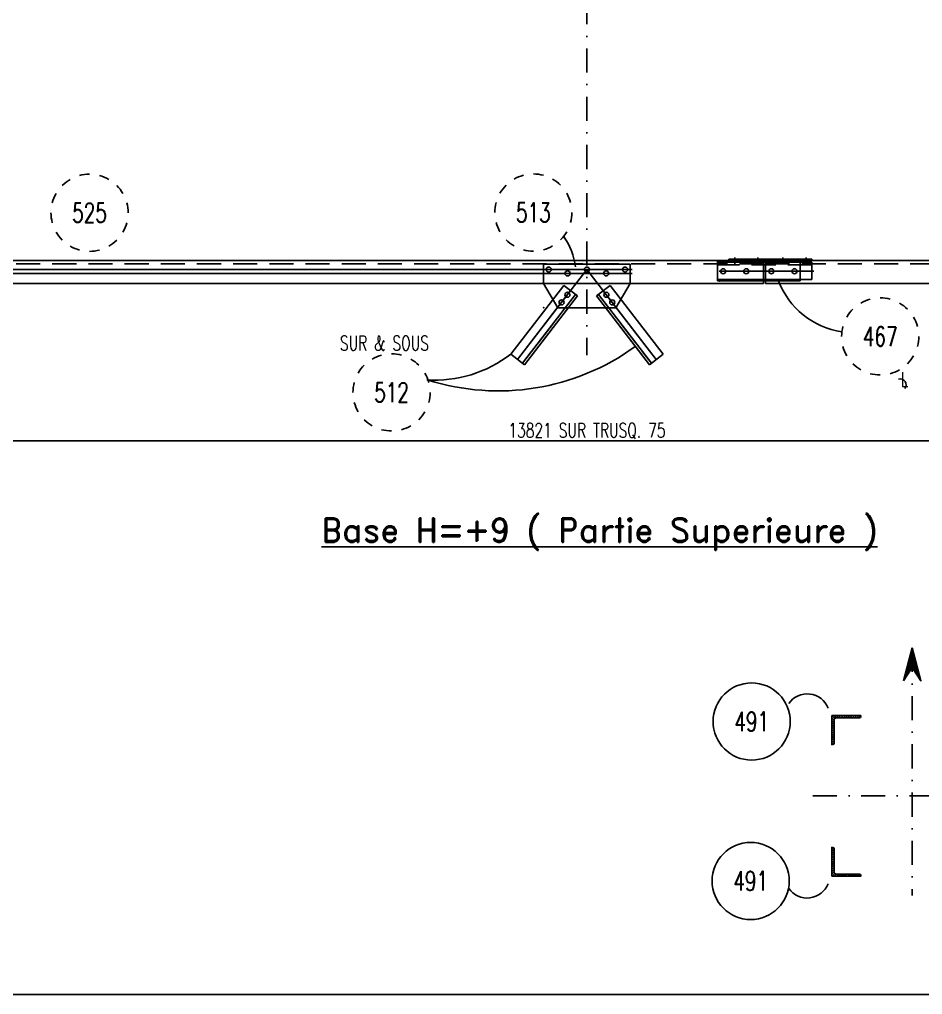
# Model space of a CAD drawing. Extents: x 550527 to 570802, y -80343 to -65993.
# Drawn here: x 556674 to 561356, y -80343 to -75288 of the extents above; entities that cross this region are included whole.
import ezdxf
from ezdxf.enums import TextEntityAlignment as Align

# ---------------------------------------------------------------- set-up
doc = ezdxf.new("R2010")
doc.units = 0
doc.header["$LTSCALE"] = 250
doc.header["$MEASUREMENT"] = 0
doc.linetypes.add('DASHDOT', pattern=[1, 0.5, -0.25, 0, -0.25])
doc.linetypes.add('DASHED', pattern=[0.75, 0.5, -0.25])
doc.layers.get('0').update_dxf_attribs({"linetype": 'CONTINUOUS'})
doc.layers.get('DEFPOINTS').update_dxf_attribs({"linetype": 'CONTINUOUS'})
for name, color, linetype in [('ASSI', 6, 'CONTINUOUS'), ('BOLLINI_1', 7, 'CONTINUOUS'), ('FORI', 2, 'CONTINUOUS'), ('LINEA_ANG', 2, 'CONTINUOUS'), ('LINEE_PIASTRA', 2, 'CONTINUOUS'), ('LINEE_PIASTRE', 2, 'CONTINUOUS'), ('LS', 7, 'CONTINUOUS'), ('MZ', 6, 'DASHDOT'), ('PIASTRE', 5, 'CONTINUOUS'), ('TRAT-Y', 7, 'DASHED')]:
    doc.layers.add(name, color=color, linetype=linetype)
doc.styles.add('QUOTE', font='ROMANS8.SHX', dxfattribs={"width": 0.7})
doc.styles.add('RD', font='ROMAND8.SHX', dxfattribs={"width": 0.7})
doc.styles.add('RQL', font='ROMANS8.SHX', dxfattribs={"width": 0.7})
doc.styles.add('RS', font='ROMANS8.shx', dxfattribs={"width": 0.7})
doc.styles.get("Standard").update_dxf_attribs({"font": 'ROMANS8.SHX', "width": 0.7})
doc.dimstyles.new('TRATTO', dxfattribs={"dimscale": 0, "dimtxt": 75, "dimasz": 50, "dimexe": 0, "dimexo": 0, "dimgap": 10, "dimtad": 1, "dimrnd": 0.5, "dimdsep": 46, "dimtxsty": 'RS', "dimblk1": 'OBLIQUE', "dimblk2": 'OBLIQUE', "dimsah": 1, "dimcen": 0.09, "dimclrd": 2, "dimclre": 2, "dimclrt": 7, "dimadec": 0, "dimazin": 0, "dimtfac": 1, "dimtix": 1, "dimtmove": 2, "dimatfit": 3, "dimfxl": 1, "dimtolj": 1, "dimtzin": 0, "dimarcsym": 0})

# ---------------------------------------------------------------- blocks, each defined once
blk = doc.blocks.new('xxx')
blk.add_circle((0, 0), 8)
at = {"color": 3, "style": 'RQL', "width": 0.7}
blk.add_attdef('POS', text='', height=4, dxfattribs=at).set_placement((0, 0), align=Align.MIDDLE)
at = {"style": 'RQL', "width": 0.7, "flags": 1}
for tag, p in [('POS1', (-0.39, -5.42)), ('TIPO', (-0.39, -8.66))]:
    blk.add_attdef(tag, p, '', height=2, dxfattribs=at)
blk = doc.blocks.new('*X21')
at = {"color": 0}
for p, q in [((117084.5, -38783), (117089.4, -38778.2)), ((117084.5, -38790.1), (117091.5, -38783.1)), ((117084.5, -38797.2), (117091.5, -38790.2)), ((117084.5, -38804.3), (117091.5, -38797.3)), ((117084.5, -38811.3), (117091.5, -38804.3)), ((117084.5, -38818.4), (117091.5, -38811.4)), ((117084.5, -38825.5), (117091.5, -38818.5)), ((117084.5, -38832.5), (117091.5, -38825.5)), ((117084.5, -38839.6), (117091.5, -38832.6)), ((117084.5, -38846.7), (117091.5, -38839.7)), ((117084.5, -38853.8), (117091.5, -38846.8)), ((117084.5, -38860.8), (117091.5, -38853.8)), ((117084.5, -38867.9), (117093.6, -38858.8)), ((117091.6, -38867.9), (117098.6, -38860.9)), ((117098.7, -38867.9), (117105.7, -38860.9)), ((117105.7, -38867.9), (117112.7, -38860.9)), ((117112.8, -38867.9), (117119.8, -38860.9)), ((117119.9, -38867.9), (117126.9, -38860.9)), ((117126.9, -38867.9), (117133.9, -38860.9)), ((117134, -38867.9), (117141, -38860.9)), ((117141.1, -38867.9), (117148.1, -38860.9)), ((117148.2, -38867.9), (117155.2, -38860.9)), ((117155.2, -38867.9), (117162.2, -38860.9)), ((117162.3, -38867.9), (117169.3, -38860.9)), ((117169.4, -38867.9), (117174.2, -38863))]:
    blk.add_line(p, q, dxfattribs=at)
blk = doc.blocks.new('ASSE98')
blk.add_line((0, 0), (1, 0))
at = {"color": 7, "flags": 1}
for tag, p in [('LAV1', (3.07431, 6.82847)), ('LAV2', (3.07431, 6.49513)), ('LAV3', (3.07431, 6.1618)), ('LAV4', (3.07431, 5.82847)), ('LAV5', (3.07431, 5.49513)), ('LAV6', (3.07431, 5.1618)), ('LAV7', (3.07431, 4.82847)), ('LAV8', (3.07431, 4.49513)), ('LAV9', (3.07431, 4.1618)), ('LAV10', (3.07431, 3.82847))]:
    blk.add_attdef(tag, p, '', height=0.2, dxfattribs=at)
at = {"color": 7, "style": 'QUOTE', "width": 0.5, "flags": 1}
for tag, p in [('TI', (1.38308, 6.82731)), ('DI_S', (1.38308, 6.42178)), ('D_S', (1.38308, 6.02092)), ('E_S', (1.38308, 5.68065)), ('NFORI', (1.36454, 5.29792)), ('ALAR', (1.36349, 4.93246)), ('FAM', (1.3775, 4.54645)), ('ALA', (1.38308, 4.19257)), ('DISP2', (1.38308, 3.84971)), ('DISP1', (1.38308, 3.50686)), ('PINZAF', (1.38308, 3.164)), ('PINZAI', (1.38308, 2.82114)), ('TRP', (1.38308, 2.47829)), ('NP', (1.38308, 2.13543)), ('SV', (1.38308, 1.79257)), ('PESO', (1.38308, 1.44971)), ('QUA', (1.38308, 1.10686)), ('LUN', (1.38308, 0.764)), ('PROF', (1.38308, 0.42114)), ('POS', (1.38308, 0.07829))]:
    blk.add_attdef(tag, p, '', height=0.2, dxfattribs=at)
blk = doc.blocks.new('16')
blk.add_circle((0, 0), 1)
blk = doc.blocks.new('MRKR_98')
blk.add_point((0, 0))
at = {"color": 7, "style": 'QUOTE', "width": 0.5, "flags": 1}
for tag, p in [('AUX2', (3.71, 4.93)), ('NFORI', (3.72, 5.3)), ('TI', (3.73, 6.83)), ('DI_S', (3.73, 6.42)), ('D_S', (3.73, 6.02)), ('E_S', (3.73, 5.68)), ('AUX1', (3.73, 4.19)), ('FAM', (3.73, 4.55)), ('COMMESSA', (3.73, 3.85)), ('MD', (3.73, 3.51)), ('MP', (3.73, 3.16)), ('LARGHEZZA', (3.73, 2.82)), ('SPESSORE', (3.73, 2.48)), ('NP', (3.73, 2.14)), ('SV', (3.73, 1.79)), ('PESO', (3.73, 1.45)), ('QUA', (3.73, 1.11)), ('LUN', (3.73, 0.76)), ('PROF', (3.73, 0.42)), ('POS', (3.73, 0.08))]:
    blk.add_attdef(tag, p, '', height=0.2, dxfattribs=at)
at = {"color": 7, "flags": 1}
for tag, p in [('LAV1', (5.26, 6.88)), ('LAV2', (5.26, 6.55)), ('LAV3', (5.26, 6.21)), ('LAV4', (5.26, 5.88)), ('LAV5', (5.26, 5.55)), ('LAV6', (5.26, 5.21)), ('LAV7', (5.26, 4.88)), ('LAV8', (5.26, 4.55)), ('LAV9', (5.26, 4.21)), ('LAV10', (5.26, 3.88))]:
    blk.add_attdef(tag, p, '', height=0.2, dxfattribs=at)
blk = doc.blocks.new('_OBLIQUE')
at = {"color": 0, "linetype": 'ByBlock'}
blk.add_line((-0.5, -0.5), (0.5, 0.5), dxfattribs=at)
blk = doc.blocks.new('*D32')
at = {"layer": 'DEFPOINTS', "color": 0, "transparency": 16777216}
for p in [(552705.6, -76584.4), (566526.3, -76584.4), (566526.3, -77472.4)]:
    blk.add_point(p, dxfattribs=at)
at = {"layer": 'LS', "color": 2, "lineweight": -2, "transparency": 16777216}
for p, q in [((552705.6, -76584.4), (552705.6, -77472.4)), ((566526.3, -76584.4), (566526.3, -77472.4)), ((552705.6, -77472.4), (566526.3, -77472.4))]:
    blk.add_line(p, q, dxfattribs=at)
at = {"layer": 'LS', "color": 2, "lineweight": -2, "transparency": 16777216, "xscale": 50, "yscale": 50, "zscale": 50, "rotation": 180}
blk.add_blockref('_OBLIQUE', (552705.6, -77472.4), dxfattribs=at)
at = {"layer": 'LS', "color": 2, "lineweight": -2, "transparency": 16777216, "xscale": 50, "yscale": 50, "zscale": 50}
blk.add_blockref('_OBLIQUE', (566526.3, -77472.4), dxfattribs=at)
at = {"layer": 'LS', "color": 7, "transparency": 16777216, "insert": (559616, -77421.3), "char_height": 75, "attachment_point": 5, "style": 'RS'}
blk.add_mtext('\\A1;13821 SUR TRUSQ. 75', dxfattribs=at)
blk = doc.blocks.new('zzz')
at = {"linetype": 'Continuous'}
for start, end in [(120, 135), (90, 105), (60, 75), (30, 45), (150, 165), (0, 15), (180, 195), (210, 225), (330, 345), (300, 315), (240, 255), (270, 285)]:
    blk.add_arc((0, 0), 8, start, end, dxfattribs=at)
at = {"color": 3, "style": 'RQL', "width": 0.7}
blk.add_attdef('POS1', text='', height=4, dxfattribs=at).set_placement((0, 0), align=Align.MIDDLE)
at = {"style": 'RQL', "width": 0.7, "flags": 1}
blk.add_attdef('TIPO', (0, -8), '', height=3, dxfattribs=at)

msp = doc.modelspace()

# ---------------------------------------------------------------- linework, layer by layer
at = {"layer": 'LINEA_ANG'}
for p, q in [((560532.072, -76537.415), (552690.072, -76537.415)), ((560532.072, -76657.415), (560532.072, -76537.415)), ((560541.85, -76657.415), (560541.85, -76537.415)), ((560541.85, -76537.415), (566541.85, -76537.415)), ((560782.072, -76546.415), (560292.072, -76546.415)), ((560292.072, -76546.415), (560292.072, -76636.415)), ((560782.072, -76636.415), (560782.072, -76546.415)), ((560292.072, -76636.415), (560782.072, -76636.415)), ((552818.072, -76657.415), (560532.072, -76657.415)), ((559220.993, -77022.757), (559495.848, -76666.449)), ((559220.993, -77022.757), (559495.848, -76666.449)), ((559495.848, -76666.449), (559567.109, -76721.42)), ((559495.848, -76666.449), (559567.109, -76721.42)), ((559736.135, -76666.528), (559664.874, -76721.499)), ((559736.135, -76666.528), (559664.874, -76721.499)), ((560010.989, -77022.835), (559736.135, -76666.528)), ((560010.989, -77022.835), (559736.135, -76666.528)), ((566413.85, -76657.415), (560541.85, -76657.415)), ((559556.816, -76713.48), (559281.962, -77069.787)), ((559567.109, -76721.42), (559292.255, -77077.728)), ((559567.109, -76721.42), (559292.255, -77077.728)), ((559664.874, -76721.499), (559939.728, -77077.806)), ((559664.874, -76721.499), (559939.728, -77077.806)), ((559675.167, -76713.558), (559950.021, -77069.866)), ((559292.255, -77077.728), (559220.993, -77022.757)), ((559292.255, -77077.728), (559220.993, -77022.757)), ((559939.728, -77077.806), (560010.989, -77022.835)), ((559939.728, -77077.806), (560010.989, -77022.835))]:
    msp.add_line(p, q, dxfattribs=at)
at = {"layer": 'LINEE_PIASTRA'}
for p, q in [((559390.961, -76657.198), (559465.961, -76782.198)), ((559840.961, -76657.198), (559765.961, -76782.198))]:
    msp.add_line(p, q, dxfattribs=at)
at = {"layer": 'LINEE_PIASTRE'}
for p, q in [((559840.961, -76557.198), (559390.961, -76557.198)), ((559390.961, -76557.198), (559390.961, -76657.198)), ((559840.961, -76657.198), (559840.961, -76557.198)), ((560722.072, -76543.415), (560292.072, -76543.415)), ((560292.072, -76543.415), (560292.072, -76643.415)), ((560722.072, -76643.415), (560722.072, -76543.415)), ((560292.072, -76643.415), (560722.072, -76643.415)), ((559465.961, -76782.198), (559765.961, -76782.198))]:
    msp.add_line(p, q, dxfattribs=at)
at = {"layer": 'LS', "color": 6}
for p, q in [((560382.072, -76554.415), (560382.072, -76522.415)), ((560502.072, -76554.415), (560502.072, -76522.415)), ((560632.072, -76554.415), (560632.072, -76522.415)), ((560752.072, -76554.415), (560752.072, -76522.415)), ((559850.63, -76584.415), (552792.134, -76584.415)), ((559615.961, -76584.415), (559256.624, -77050.242)), ((559615.961, -76584.415), (559975.359, -77050.321)), ((559850.63, -76604.415), (552690.072, -76604.415)), ((561301.984, -78546.032), (561257.126, -78717.649)), ((561301.984, -78558.686), (561262.733, -78708.851)), ((561301.984, -78546.032), (561346.843, -78717.649)), ((561301.984, -78558.686), (561341.236, -78708.851)), ((561301.984, -78571.34), (561268.341, -78700.053)), ((561301.984, -78583.994), (561273.948, -78691.254)), ((561301.984, -78596.647), (561279.555, -78682.456)), ((561301.984, -78609.301), (561285.163, -78673.657)), ((561301.984, -78571.34), (561335.628, -78700.053)), ((561301.984, -78583.994), (561330.021, -78691.254)), ((561301.984, -78596.647), (561324.414, -78682.456)), ((561301.984, -78609.301), (561318.806, -78673.657)), ((561257.126, -78717.649), (561301.984, -78647.262)), ((561301.984, -78621.955), (561290.77, -78664.859)), ((561301.984, -78634.609), (561296.377, -78656.061)), ((561301.984, -78634.609), (561296.377, -78656.061)), ((561301.984, -78621.955), (561313.199, -78664.859)), ((561301.984, -78634.609), (561307.592, -78656.061)), ((561301.984, -78634.609), (561307.592, -78656.061)), ((561346.843, -78717.649), (561301.984, -78647.262)), ((561347.909, -78719.323), (561301.984, -78647.262))]:
    msp.add_line(p, q, dxfattribs=at)
at = {"layer": 'LS', "color": 8}
msp.add_lwpolyline([(550527.43, -65993.396), (550527.43, -80343.396), (566427.43, -80343.396), (566427.43, -78343.396), (570802.43, -78343.396), (570802.43, -65993.396), (550527.43, -65993.396)], close=True, dxfattribs=at)
at = {"layer": 'LS', "color": 6}
msp.add_lwpolyline([(560352.072, -76537.415), (560782.072, -76537.415), (560782.072, -76531.415), (560352.072, -76531.415)], close=True, dxfattribs=at)
for points in [[(560885.318, -78897.325), (561035.318, -78897.325), (561035.318, -78903.158, -0.41421356), (561029.484, -78908.992), (560908.651, -78908.992, 0.41421356), (560896.984, -78920.658), (560896.984, -79041.492, -0.41421356), (560891.151, -79047.325), (560885.318, -79047.325)], [(560885.318, -79730.613), (561035.318, -79730.613), (561035.318, -79724.78, 0.41421356), (561029.484, -79718.947), (560908.651, -79718.947, -0.41421356), (560896.984, -79707.28), (560896.984, -79586.447, 0.41421356), (560891.151, -79580.613), (560885.318, -79580.613)]]:
    msp.add_lwpolyline(points, format="xyb", close=True, dxfattribs=at)
for centre, radius, start, end in [((559211.827, -76611.878), 346.866, 6.786553, 35.113397), ((560998.476, -76494.61), 416.91, 200.911406, 261.585453), ((559157.205, -76008.252), 1205.641, 252.393639, 305.935541), ((558825.477, -76513.274), 644.985, 266.486861, 307.822508), ((560757.922, -78902.172), 117.292, 21.550402, 144.593476), ((560757.922, -79725.766), 117.292, 215.406524, 338.449598)]:
    msp.add_arc(centre, radius, start, end, dxfattribs=at)
at = {"layer": 'LS'}
msp.add_arc((561238.883, -77182.766), 31.416, 324.311787, 103.331664, dxfattribs=at)
at = {"layer": 'MZ'}
for p, q in [((559615.961, -72937.04), (559615.961, -77028.864)), ((561301.984, -78546.032), (561301.984, -79830.841)), ((560787.237, -79313.969), (561816.732, -79313.969))]:
    msp.add_line(p, q, dxfattribs=at)
at = {"layer": 'TRAT-Y'}
for p, q in [((560532.072, -76554.415), (552690.072, -76554.415)), ((560782.072, -76560.415), (560292.072, -76560.415)), ((560541.85, -76554.415), (566541.85, -76554.415)), ((559556.816, -76713.48), (559281.962, -77069.787)), ((559675.167, -76713.558), (559950.021, -77069.866))]:
    msp.add_line(p, q, dxfattribs=at)

# ---------------------------------------------------------------- block references
at = {"layer": 'ASSI'}
ref = msp.add_blockref('ASSE98', (559927.422, -73004.846), dxfattribs=dict(at, xscale=8020.999999999999, rotation=205.5547854963537))
ref.add_attrib('LAV1', 'CB 124x59', (553094.415, -76517.803), dxfattribs={"layer": '0', "color": 7, "height": 75, "rotation": 25.554785, "width": 0.7})
ref.add_attrib('LAV2', 'A  45%%d', (552943.385, -76328.074), dxfattribs={"layer": '0', "color": 254, "height": 75, "rotation": 25.554785, "width": 0.7})
ref = msp.add_blockref('ASSE98', (566540.832, -76464.897), dxfattribs=dict(at, xscale=8021, rotation=154.4452145036461))
ref.add_attrib('PROF', 'L130x9', (561471.001, -73930.864), dxfattribs={"layer": '0', "color": 2, "height": 87.5, "rotation": 334.445215, "style": 'QUOTE', "width": 0.7})
ref.add_attrib('LUN', '8021', (562071.623, -74218.051), dxfattribs={"layer": '0', "color": 2, "height": 87.5, "rotation": 334.445215, "style": 'QUOTE', "width": 0.7})
ref.add_attrib('SV', 'Lg.', (561904.57, -74138.175), dxfattribs={"layer": '0', "color": 2, "height": 87.5, "rotation": 334.445215, "style": 'QUOTE', "width": 0.7})
for p, xscale, rotation in [((560532.072, -76537.415), 7842, 180), ((566541.85, -76537.415), 6000, 180), ((560792.072, -76593.415), 490, 180), ((559256.624, -77050.242), 449.9999999999999, 52.3535493381928), ((559292.255, -77077.728), 450, 52.35354933833887), ((559664.874, -76721.499), 450, 307.6464506616641), ((559700.504, -76694.013), 450, 307.6464506617933)]:
    msp.add_blockref('ASSE98', p, dxfattribs=dict(at, xscale=xscale, rotation=rotation))
at = {"layer": 'BOLLINI_1', "xscale": 24.99937500008568, "yscale": 24.99937500008568, "zscale": 24.99937500008568}
for p in [(560470.021, -78928.057), (560464.69, -79754.711)]:
    msp.add_blockref('xxx', p, dxfattribs=at).add_auto_attribs({'POS': '491'})
at = {"layer": 'FORI', "yscale": 13, "zscale": 13}
for p, xscale in [((559418.07, -76584.415), 13), ((559615.961, -76584.415), 13), ((559813.852, -76584.415), -13), ((560322.072, -76593.415), 13), ((560442.072, -76593.415), -13), ((560572.072, -76593.415), -13), ((560692.072, -76593.415), -13), ((559515.961, -76604.415), -13), ((559715.961, -76604.415), 13), ((559514.927, -76715.392), -13), ((559716.996, -76715.392), 13), ((559484.387, -76754.981), -13), ((559747.535, -76754.981), 13)]:
    msp.add_blockref('16', p, dxfattribs=dict(at, xscale=xscale))
at = {"layer": 'LS', "color": 6, "xscale": 25, "yscale": 25, "zscale": 25}
msp.add_blockref('zzz', (557037.35, -76290.132), dxfattribs=at).add_auto_attribs({'POS1': '525'})
at = {"layer": 'LS', "color": 6}
ref = msp.add_blockref('zzz', (559338.248, -76288.87), dxfattribs=dict(at, xscale=-25, yscale=25, zscale=25))
ref.add_attrib('POS1', '513', dxfattribs={"layer": '0', "color": 3, "height": 100, "style": 'RQL', "width": 0.7}).set_placement((559338.248, -76288.87), align=Align.MIDDLE)
ref = msp.add_blockref('zzz', (561136.299, -76931.214), dxfattribs=dict(at, xscale=-25, yscale=25, zscale=25))
ref.add_attrib('POS1', '467', dxfattribs={"layer": '0', "color": 3, "height": 100, "style": 'RQL', "width": 0.7}).set_placement((561136.299, -76931.214), align=Align.MIDDLE)
ref = msp.add_blockref('zzz', (558603.107, -77221.602), dxfattribs=dict(at, xscale=-25, yscale=25, zscale=25))
ref.add_attrib('POS1', '512', dxfattribs={"layer": '0', "color": 3, "height": 100, "style": 'RQL', "width": 0.7}).set_placement((558603.107, -77221.602), align=Align.MIDDLE)
at = {"layer": 'LS', "color": 6, "xscale": -1.66666666666625, "yscale": 1.66666666666625, "zscale": 1.66666666666625, "rotation": 180}
msp.add_blockref('*X21', (365744.482, -143677.135), dxfattribs=at)
at = {"layer": 'LS', "color": 6, "xscale": 1.66666666666625, "yscale": 1.66666666666625, "zscale": 1.66666666666625}
msp.add_blockref('*X21', (365744.482, -14950.804), dxfattribs=at)
at = {"layer": 'PIASTRE', "xscale": 20, "yscale": 20, "zscale": 20}
for p in [(560302.072, -76643.415), (559390.961, -76782.198)]:
    msp.add_blockref('MRKR_98', p, dxfattribs=at)

# ---------------------------------------------------------------- texts
at = {"layer": 'LS', "style": 'RS', "width": 0.7}
for s, p in [('SUR & SOUS', (558335.675, -77003.66)), ('L', (561243.328, -77191.749))]:
    msp.add_text(s, height=75, dxfattribs=at).set_placement(p)
at = {"layer": 'LS', "color": 3, "style": 'RD'}
msp.add_text('%%UBase H=+9 ( Partie Superieure )', height=125, dxfattribs=at).set_placement((559680.501, -77944.28), align=Align.MIDDLE)

# ---------------------------------------------------------------- dimensions: what is measured, and where the dimension line sits
at = {"layer": 'LS', "color": 6}
dim = msp.add_linear_dim(base=(566526.344, -77472.351), p1=(552705.578, -76584.415), p2=(566526.344, -76584.415), text='<> SUR TRUSQ. 75', dimstyle='TRATTO', override={"dimscale": 1}, dxfattribs=at)
dim.commit()
dim.dimension.update_dxf_attribs({"geometry": '*D32', "text_midpoint": (559615.961, -77421.279)})

doc.saveas('drawing.dxf')
